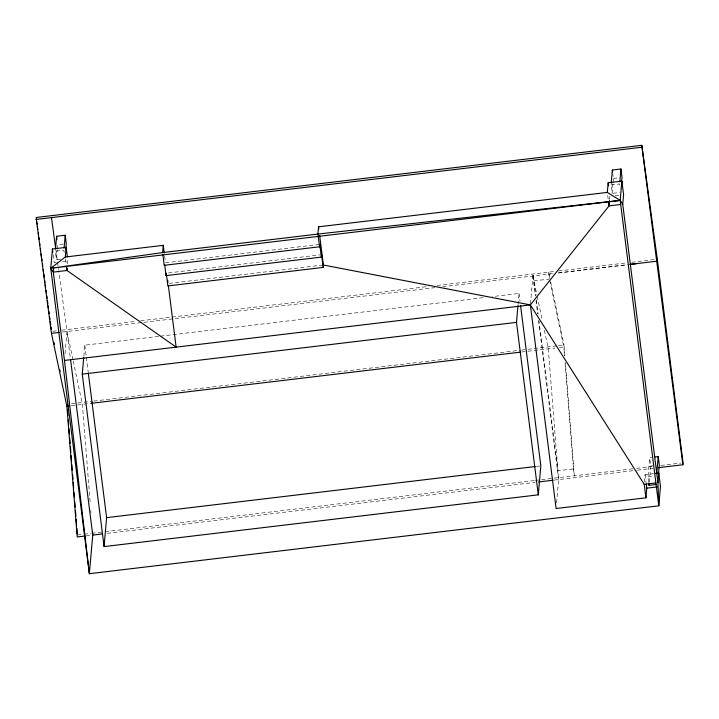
<?xml version="1.0" encoding="UTF-8"?>
<svg xmlns="http://www.w3.org/2000/svg" width="719" height="719" viewBox="0 0 719 719"><rect width="100%" height="100%" fill="white"/><g stroke="black" fill="none" stroke-linecap="round" stroke-linejoin="round"><path stroke-width="0.54" stroke-dasharray="3.6 2.7" d="M60.675 259.137L56.388 259.649L57.232 250.032M57.322 248.963L57.7 244.685L65.195 243.795M67.568 264.053L67.451 257.735M65.052 353.766L66.993 331.495L58.715 270.686M83.826 356.309L84.797 345.174L159.393 336.285M518.057 304.55L519.037 293.424L492.308 296.605M530.46 303.804L533.067 274.02L535.763 295.329M556.596 502.941L558.636 479.564L548.3 348.823L544.364 330.201M609.586 199.451L609.874 196.233M612.956 183.794L612.121 193.402L611.24 182.842M613.055 182.725L613.424 178.447L612.894 174.232M644.422 482.188L645.078 474.684L653.508 473.677M648.628 482.161L647.963 476.895L649.652 457.599L651.791 457.338M649.311 482.107L650.713 466.029L649.652 457.599M613.424 178.447L618.78 177.809M611.051 184.972L619.625 183.956L620.155 188.171M613.19 193.276L619.616 192.512M56.253 262.219L54.141 262.471L52.963 253.142M62.571 261.464L67.847 260.844M615.14 195.604L619.356 195.101M165.55 262.759L318.634 244.514M168.48 272.932L320.449 254.823M169.19 283.385L322.274 265.131M52.748 331.27L57.205 330.74M61.663 330.21L136.331 321.303M140.789 320.773L427.194 286.638M437.224 285.443L554.142 271.503M558.582 270.982L626.249 262.911M631.794 262.255L657.31 259.208M62.562 332.034L434.815 287.654M442.616 286.737L552.866 273.597L548.435 274.146M558.411 272.932L627.184 264.736M558.456 272.95L627.525 264.718M533.938 280.895L549.469 279.044L548.597 272.168L549.747 277.606M160.508 336.15L484.516 297.531M71.496 403.719L92.67 401.193M93.785 401.067L520.547 350.198M521.661 350.063L557.315 345.812M558.429 345.677L564.002 345.021L564.882 356.193M71.307 405.678L91.313 403.296M521.554 352.013L554.96 348.032M559.391 347.502L563.831 346.971L564.541 355.923M536.383 466.415L539.726 466.011M565.071 362.628L573.474 468.896L557.944 470.747L538.989 320.863M650.713 466.029L652.861 465.768M77.382 534.999L82.955 534.334M84.069 534.199L90.747 533.408M91.861 533.273L104.12 531.808M105.235 531.683L534.226 480.544M535.34 480.418L635.353 468.491M636.459 468.357L651.989 466.505M660.86 465.454L680.83 463.072M86.082 535.898L91.628 535.233M107.23 533.372L535.233 482.35M554.178 480.103L636.288 470.307M637.402 470.181L652.933 468.321M647.963 476.895L653.319 476.257M550.664 281.956L564.002 345.021M549.702 280.14L563.831 346.971M532.896 275.97L536.949 295.132M537.183 296.228L542.279 320.332M72.97 359.779L66.993 331.504L70.372 358.206M73.203 360.866L82.397 404.357L90.261 503.812M55.848 249.673L58.563 269.58M645.078 474.684L646.12 482.97M607.717 195.514L608.373 200.7M573.474 468.896L574.337 475.762L565.413 362.897M536.32 299.769L538.145 314.203M532.896 275.961L535.43 296.003M535.997 300.443L537.677 313.799M538.522 320.467L558.636 479.573M519.037 293.424L520.017 301.207M164.633 256.243L165.19 260.611M84.797 345.174L86.208 356.309M86.343 357.415L88.176 371.885M65.564 259.092L66.346 265.311M64.162 252.297L63.892 250.194L55.318 251.219L56.388 259.649M90.792 510.517L90.971 512.755"/><path stroke-width="1.08" d="M84.977 536.032L77.212 536.958L66.867 406.208L51.462 333.355L36.121 217.498L641.788 145.31L657.31 259.208L683.05 462.811L682.879 464.753L658.478 467.674M67.325 256.692L66.139 247.363L52.433 248.999L50.752 268.295L89.363 573.69L658.793 505.816L660.482 486.52L658.784 473.048L655.62 473.426M53.673 267.836L53.296 272.124L64.467 360.444L89.363 573.69L92.742 535.098L92.472 531.754M55.507 249.08L56.63 236.254L65.204 235.239L66.274 243.669L65.806 249.008M64.081 248.055L65.204 235.239M168.363 285.704L176.128 347.133L67.002 270.488L53.296 272.124L50.752 268.295L65.294 257.016L66.139 247.363M67.191 268.349L67.002 270.488L66.481 266.345M520.583 305.656L540.841 465.885L538.306 494.834L104.075 546.593L82.263 374.132L83.728 357.424M104.075 546.593L106.601 517.644L88.311 372.999M162.62 252.576L317.924 234.061L620.182 200.421L607.321 192.404L608.166 182.761L621.872 181.125L620.182 200.421L658.793 505.816L657.939 482.692L622.735 204.25L620.182 200.421L50.752 268.295L162.62 252.576L163.258 245.341L65.294 257.016M323.173 267.414L321.564 254.688L321.348 257.105L166.053 275.611L166.26 273.202L167.869 285.928L323.173 267.414L323.379 265.005L319.658 235.553M607.321 192.404L318.553 226.827L317.924 234.061L319.533 246.788L164.229 265.302L162.889 254.697M319.533 246.788L319.739 244.379L321.348 257.105M538.306 494.834L516.503 322.373L517.959 305.665M609.496 200.52L609.029 205.886L530.361 304.91L64.467 360.444M611.24 182.842L612.363 170.017L620.937 169.001L621.998 177.422L621.531 182.77M619.814 181.817L620.937 169.001M622.735 204.25L623.58 194.597L621.872 181.125M682.879 464.762L641.788 145.31M657.31 259.208L657.139 261.168L630.518 264.34M323.379 265.005L530.361 304.91L556.111 508.513L645.932 497.809L646.776 488.156L646.255 484.013M656.528 484.435L649.023 485.325L649.212 483.186M656.726 473.731L658.227 456.574L655.009 456.96M658.442 474.657L659.287 465.004L658.227 456.574M657.939 482.692L658.784 473.048M35.95 219.457L641.618 147.26M620.623 204.502L609.029 205.886L608.499 201.733M51.462 333.355L59.228 332.43M629.754 264.448L636.432 263.657M82.263 374.132L516.503 322.373M66.867 406.208L69.087 405.938M91.313 403.296L520.439 352.148M106.601 517.644L535.269 466.541M102.772 533.902L92.742 535.107L70.516 359.311M538.576 481.964L553.064 480.229M530.361 304.91L644.233 484.327L655.827 482.943M646.776 488.156L657.319 486.898M53.934 342.28L54.392 344.455M59.686 369.458L60.144 371.633M51.48 217.605L55.696 248.567M36.723 221.919L37.029 224.13M37.325 226.341L37.774 229.667M38.233 232.983L38.529 235.194M38.835 237.405L39.132 239.616M39.59 242.932L39.887 245.143M40.336 248.459L40.641 250.67M41.091 253.996L41.396 256.207M41.693 258.418L41.999 260.629M42.448 263.945L42.754 266.156M43.203 269.472L43.499 271.683M43.805 273.894L44.254 277.219M44.704 280.536L45.009 282.747M45.306 284.958L45.612 287.169M46.061 290.485L46.367 292.696M46.816 296.012L47.121 298.223M47.418 300.434L47.867 303.76M48.173 305.97L48.47 308.181M48.928 311.498L49.225 313.709M49.683 317.025L49.979 319.236M50.285 321.447L50.734 324.763M51.031 326.983L51.337 329.194M612.363 170.017L612.624 172.129M648.763 483.222L649.023 485.325M608.166 182.761L608.562 185.87M644.233 484.327L645.932 497.809M318.553 226.827L318.832 229.01M163.258 245.341L164.22 252.971M167.671 280.239L167.94 282.423M164.714 265.005L166.053 275.611M56.63 236.254L57.035 239.418M52.433 248.999L52.829 252.108M67.038 404.249L67.218 406.487M67.487 409.839L67.928 415.429M68.278 419.896L68.629 424.363M68.988 428.839L69.428 434.429M69.689 437.781L70.129 443.362M70.399 446.715L70.839 452.305M71.109 455.657L71.549 461.247M71.81 464.6L72.251 470.181M72.61 474.657L72.961 479.124M73.23 482.476L73.671 488.066M74.021 492.533L74.372 497.009M74.731 501.476L75.171 507.066M75.432 510.418L75.881 515.999M76.142 519.352L76.582 524.942M76.852 528.294L77.293 533.884"/></g></svg>
